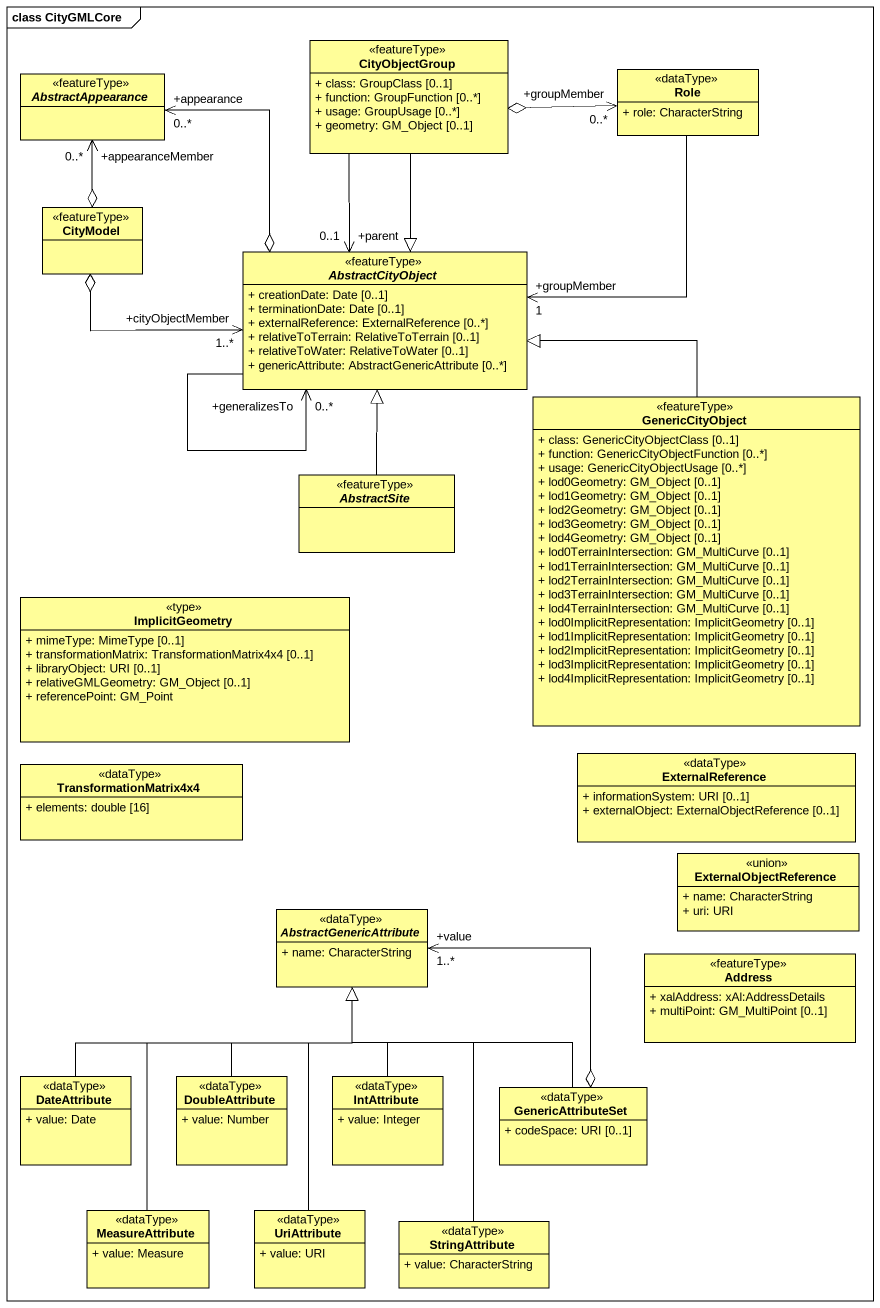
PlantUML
@startuml
mainframe class CityGMLCore
hide circle
hide empty members
skinparam classAttributeIconSize 0
abstract class AbstractAppearance <<featureType>> #FFFE99
class CityObjectGroup <<featureType>> #FFFE99 {
  + class: GroupClass [0..1]
  + function: GroupFunction [0..*]
  + usage: GroupUsage [0..*]
  + geometry: GM_Object [0..1]
}
class Role <<dataType>> #FFFE99 {
  + role: CharacterString
}
class CityModel <<featureType>> #FFFE99
abstract class AbstractCityObject <<featureType>> #FFFE99 {
  + creationDate: Date [0..1]
  + terminationDate: Date [0..1]
  + externalReference: ExternalReference [0..*]
  + relativeToTerrain: RelativeToTerrain [0..1]
  + relativeToWater: RelativeToWater [0..1]
  + genericAttribute: AbstractGenericAttribute [0..*]
}
class GenericCityObject <<featureType>> #FFFE99 {
  + class: GenericCityObjectClass [0..1]
  + function: GenericCityObjectFunction [0..*]
  + usage: GenericCityObjectUsage [0..*]
  + lod0Geometry: GM_Object [0..1]
  + lod1Geometry: GM_Object [0..1]
  + lod2Geometry: GM_Object [0..1]
  + lod3Geometry: GM_Object [0..1]
  + lod4Geometry: GM_Object [0..1]
  + lod0TerrainIntersection: GM_MultiCurve [0..1]
  + lod1TerrainIntersection: GM_MultiCurve [0..1]
  + lod2TerrainIntersection: GM_MultiCurve [0..1]
  + lod3TerrainIntersection: GM_MultiCurve [0..1]
  + lod4TerrainIntersection: GM_MultiCurve [0..1]
  + lod0ImplicitRepresentation: ImplicitGeometry [0..1]
  + lod1ImplicitRepresentation: ImplicitGeometry [0..1]
  + lod2ImplicitRepresentation: ImplicitGeometry [0..1]
  + lod3ImplicitRepresentation: ImplicitGeometry [0..1]
  + lod4ImplicitRepresentation: ImplicitGeometry [0..1]
}
abstract class AbstractSite <<featureType>> #FFFE99
class ImplicitGeometry <<type>> #FFFE99 {
  + mimeType: MimeType [0..1]
  + transformationMatrix: TransformationMatrix4x4 [0..1]
  + libraryObject: URI [0..1]
  + relativeGMLGeometry: GM_Object [0..1]
  + referencePoint: GM_Point
}
class TransformationMatrix4x4 <<dataType>> #FFFE99 {
  + elements: double [16]
}
class ExternalReference <<dataType>> #FFFE99 {
  + informationSystem: URI [0..1]
  + externalObject: ExternalObjectReference [0..1]
}
class ExternalObjectReference <<union>> #FFFE99 {
  + name: CharacterString
  + uri: URI
}
abstract class AbstractGenericAttribute <<dataType>> #FFFE99 {
  + name: CharacterString
}
class Address <<featureType>> #FFFE99 {
  + xalAddress: xAl:AddressDetails
  + multiPoint: GM_MultiPoint [0..1]
}
class DateAttribute <<dataType>> #FFFE99 {
  + value: Date
}
class DoubleAttribute <<dataType>> #FFFE99 {
  + value: Number
}
class IntAttribute <<dataType>> #FFFE99 {
  + value: Integer
}
class GenericAttributeSet <<dataType>> #FFFE99 {
  + codeSpace: URI [0..1]
}
class MeasureAttribute <<dataType>> #FFFE99 {
  + value: Measure
}
class UriAttribute <<dataType>> #FFFE99 {
  + value: URI
}
class StringAttribute <<dataType>> #FFFE99 {
  + value: CharacterString
}
CityObjectGroup --> "+parent\n0..1" AbstractCityObject
CityObjectGroup --|> AbstractCityObject
Role "+groupMember\n0..*" <-left-o CityObjectGroup
Role --> "+groupMember\n1" AbstractCityObject
CityModel o-up-> "+appearanceMember\n0..*" AbstractAppearance
CityModel o-right-> "+cityObjectMember\n1..*" AbstractCityObject
AbstractCityObject o-up-> "+appearance\n0..*" AbstractAppearance
AbstractCityObject --> "+generalizesTo\n0..*" AbstractCityObject
GenericCityObject -up-|> AbstractCityObject
AbstractSite -up-|> AbstractCityObject
DateAttribute -up-|> AbstractGenericAttribute
DoubleAttribute -up-|> AbstractGenericAttribute
IntAttribute -up-|> AbstractGenericAttribute
GenericAttributeSet o-up-> "+value\n1..*" AbstractGenericAttribute
GenericAttributeSet -up-|> AbstractGenericAttribute
MeasureAttribute -up-|> AbstractGenericAttribute
UriAttribute -up-|> AbstractGenericAttribute
StringAttribute -up-|> AbstractGenericAttribute
@enduml
